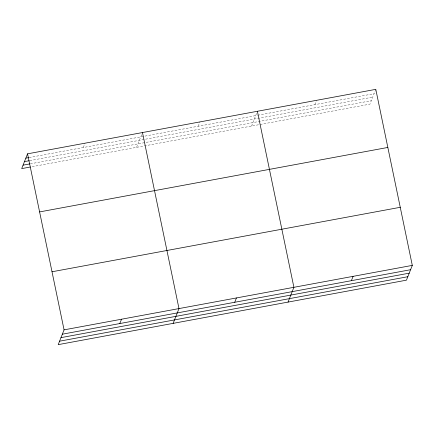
<?xml version="1.0" encoding="UTF-8"?>
<svg xmlns="http://www.w3.org/2000/svg" width="434" height="434" viewBox="0 0 434 434"><rect width="100%" height="100%" fill="white"/><g stroke="black" fill="none" stroke-linecap="round" stroke-linejoin="round"><path stroke-width="0.33" stroke-dasharray="2.17 1.63" d="M83.301 147.511L85.01 143.187M136.618 147.332L142.227 133.167M198.219 126.24L199.928 121.911M251.536 126.061L257.145 111.896M314.878 104.643L316.587 100.319M375.79 89.355L369.936 104.144L30.944 166.895M29.143 157.537L257.004 115.357M257.671 115.232L374.075 93.684M29.756 160.623L372.708 97.135M30.331 163.813L371.303 100.688"/><path stroke-width="0.65" d="M27.554 153.826L64.064 329.856L58.21 344.645L406.446 280.174L412.3 265.391L375.79 89.355L27.554 153.826L21.7 168.609L30.288 167.019M119.811 323.547L121.525 319.223M173.128 323.368L178.982 308.585L142.471 132.549M234.729 302.27L236.443 297.946M288.046 302.097L293.899 287.308L257.389 111.278M351.388 280.673L353.102 276.349M25.839 158.15L28.481 157.661M24.472 161.6L29.1 160.743M23.067 165.159L29.669 163.933M39.602 211.917L387.839 147.446M52.015 271.765L400.251 207.3M64.064 329.856L412.3 265.391M62.355 334.185L410.586 269.715M60.988 337.636L409.219 273.165M59.577 341.189L407.814 276.724"/></g></svg>
